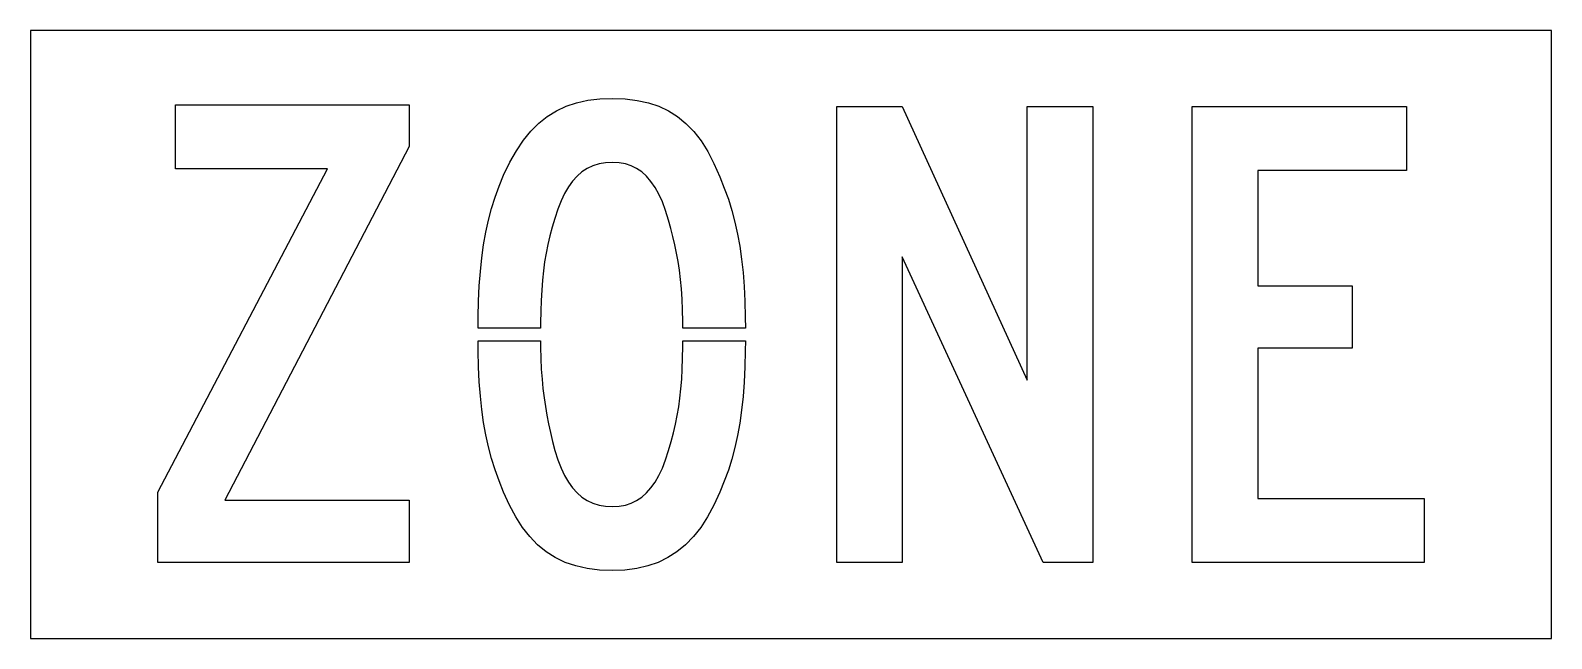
# Model space of a CAD drawing. Extents: x 0 to 60, y 0 to 24.
import ezdxf

# ---------------------------------------------------------------- set-up
doc = ezdxf.new("R2010")
doc.units = 0
doc.layers.add('CUT', color=7, linetype='Continuous')
doc.layers.add('OUTSIDE', color=1, linetype='Continuous')

msp = doc.modelspace()

# ---------------------------------------------------------------- linework, layer by layer
at = {"layer": 'CUT'}
for points in [[(5.7162, 18.5376), (5.7162, 21.063), (14.9376, 21.063), (14.9376, 19.4214), (7.6746, 5.4624), (14.9376, 5.4624), (14.9376, 3), (5.0214, 3), (5.0214, 5.7792), (11.7174, 18.5376)], [(25.6746, 13.7982), (25.6404, 14.1744), (25.5972, 14.5344), (25.545, 14.8782), (25.4856, 15.213), (25.419, 15.5406), (25.3434, 15.8628), (25.2606, 16.1868), (25.1706, 16.5162), (25.0536, 16.8924), (24.9276, 17.2326), (24.789, 17.5368), (24.6396, 17.8068), (24.4776, 18.0426), (24.3012, 18.2442), (24.114, 18.4134), (23.9124, 18.5502), (23.6964, 18.6564), (23.466, 18.7302), (23.2194, 18.7752), (22.9602, 18.7896), (22.6848, 18.7752), (22.4274, 18.7302), (22.1862, 18.6564), (21.963, 18.5538), (21.7542, 18.4188), (21.5616, 18.2532), (21.3834, 18.0552), (21.2196, 17.8266), (21.0684, 17.5638), (20.928, 17.2686), (20.802, 16.941), (20.685, 16.5792), (20.5824, 16.2354), (20.4906, 15.8952), (20.4114, 15.5568), (20.3412, 15.2148), (20.2836, 14.8674), (20.235, 14.511), (20.1972, 14.1402), (20.1666, 13.7532), (20.145, 13.3464), (20.1288, 12.9144), (20.1198, 12.4572), (20.119, 12.251), (17.6556, 12.251), (17.6592, 12.693), (17.6772, 13.3194), (17.706, 13.9152), (17.7474, 14.4804), (17.805, 15.0204), (17.8752, 15.537), (17.9616, 16.032), (18.066, 16.509), (18.1866, 16.9698), (18.327, 17.418), (18.4854, 17.8554), (18.6654, 18.2838), (18.9084, 18.795), (19.1676, 19.254), (19.443, 19.6644), (19.7364, 20.0244), (20.0496, 20.3376), (20.3862, 20.6058), (20.7462, 20.8272), (21.1296, 21.0072), (21.5418, 21.144), (21.9828, 21.2412), (22.4562, 21.297), (22.9602, 21.315), (23.4642, 21.297), (23.9358, 21.2394), (24.375, 21.1422), (24.7872, 21.0054), (25.1688, 20.8236), (25.5252, 20.5968), (25.8564, 20.325), (26.1642, 20.0064), (26.4504, 19.6374), (26.715, 19.218), (26.9616, 18.7464), (27.192, 18.2208), (27.3702, 17.7798), (27.5286, 17.337), (27.669, 16.8906), (27.7896, 16.4334), (27.894, 15.9654), (27.9804, 15.4812), (28.0524, 14.9772), (28.1082, 14.4498), (28.1496, 13.8954), (28.1802, 13.3104), (28.1964, 12.6894), (28.2, 12.251), (25.737, 12.251), (25.734, 12.5184), (25.7232, 12.9738), (25.7034, 13.3986)], [(34.3902, 3), (31.8018, 3), (31.8018, 21), (34.3902, 21), (39.3168, 10.2), (39.3168, 21), (41.907, 21), (41.907, 3), (39.9486, 3), (34.3902, 15.0636)], [(54.2838, 21), (54.2838, 18.4728), (48.4104, 18.4728), (48.4104, 13.926), (52.1364, 13.926), (52.1364, 11.4636), (48.4104, 11.4636), (48.4104, 5.5272), (54.9786, 5.5272), (54.9786, 3), (45.822, 3), (45.822, 21)], [(27.9804, 8.5026), (27.894, 8.0112), (27.7896, 7.5396), (27.669, 7.0842), (27.5286, 6.6414), (27.3702, 6.2076), (27.192, 5.7792), (26.9616, 5.2662), (26.7114, 4.8036), (26.4414, 4.3896), (26.1498, 4.0224), (25.8366, 3.702), (25.5018, 3.4266), (25.1418, 3.1962), (24.7584, 3.009), (24.3498, 2.865), (23.9142, 2.7642), (23.4498, 2.7048), (22.9602, 2.685), (22.44, 2.7048), (21.9576, 2.7642), (21.5076, 2.865), (21.0882, 3.009), (20.6994, 3.1962), (20.3394, 3.4266), (20.0046, 3.702), (19.6932, 4.0224), (19.407, 4.3896), (19.1406, 4.8036), (18.894, 5.2662), (18.6654, 5.7792), (18.4854, 6.2202), (18.327, 6.663), (18.1866, 7.1112), (18.066, 7.5684), (17.9616, 8.0382), (17.8752, 8.526), (17.805, 9.0354), (17.7474, 9.5682), (17.706, 10.1316), (17.6772, 10.7256), (17.6592, 11.3592), (17.6561, 11.749), (20.1197, 11.749), (20.1216, 11.496), (20.1324, 11.0532), (20.1522, 10.6356), (20.181, 10.2414), (20.217, 9.867), (20.2602, 9.5052), (20.3106, 9.1542), (20.37, 8.8104), (20.4366, 8.4684), (20.5122, 8.1264), (20.595, 7.779), (20.685, 7.4208), (20.802, 7.059), (20.928, 6.7314), (21.0684, 6.4362), (21.2196, 6.1734), (21.3834, 5.9448), (21.5616, 5.7468), (21.7542, 5.5812), (21.963, 5.4462), (22.1862, 5.3436), (22.4274, 5.2698), (22.6848, 5.2248), (22.9602, 5.2104), (23.2194, 5.2248), (23.466, 5.2698), (23.6964, 5.3436), (23.9124, 5.4462), (24.114, 5.5812), (24.3012, 5.7468), (24.4776, 5.9448), (24.6396, 6.1734), (24.789, 6.4362), (24.9276, 6.7314), (25.0536, 7.059), (25.1706, 7.4208), (25.275, 7.7772), (25.365, 8.1228), (25.446, 8.4612), (25.5144, 8.7996), (25.572, 9.1398), (25.6206, 9.489), (25.6584, 9.8526), (25.689, 10.2324), (25.7124, 10.6356), (25.7268, 11.0676), (25.7358, 11.5302), (25.7374, 11.749), (28.1995, 11.749), (28.1964, 11.3574), (28.1802, 10.722), (28.1496, 10.1226), (28.1082, 9.5538), (28.0524, 9.0156)]]:
    msp.add_lwpolyline(points, close=True, dxfattribs=at)
at = {"layer": 'OUTSIDE'}
msp.add_lwpolyline([(0, 0), (60, 0), (60, 24), (0, 24)], close=True, dxfattribs=at)

doc.saveas('drawing.dxf')
